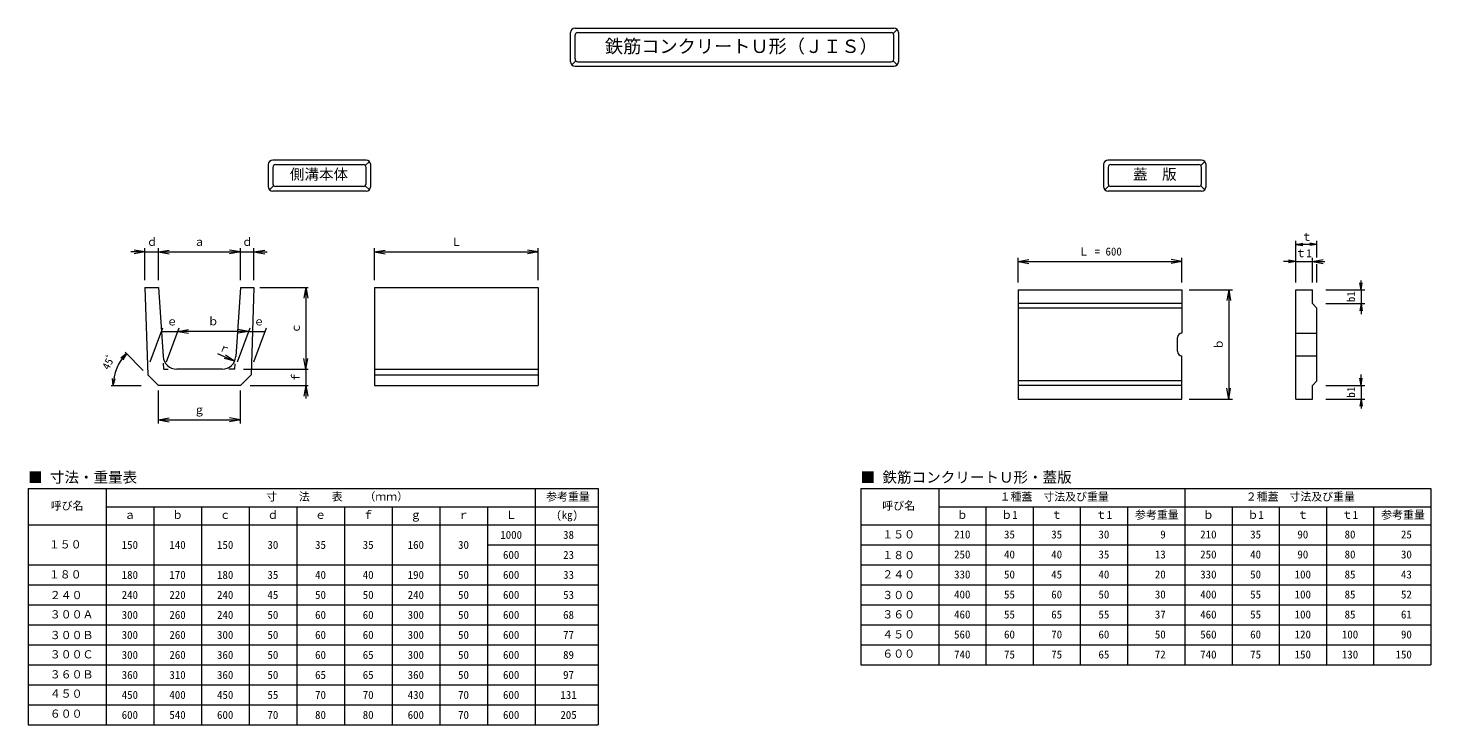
# Model space of a CAD drawing. Units: millimetres, scale not verified. Extents: x 5453 to 20877, y 2727 to 10391.
import ezdxf
from ezdxf.enums import TextEntityAlignment as Align

# ---------------------------------------------------------------- set-up
doc = ezdxf.new("R2010")
doc.units = ezdxf.units.MM
doc.layers.add('0_2', color=7, linetype='Continuous', lineweight=18)
doc.styles.add('ＭＳ ゴシック-5.0-0.0', font='')
doc.styles.get('ＭＳ ゴシック-5.0-0.0').set_extended_font_data('ＭＳ ゴシック-5.0-0.0')

msp = doc.modelspace()

# ---------------------------------------------------------------- linework, layer by layer
at = {"layer": '0_2', "color": 4}
for p, q in [((11417.376, 10020.897), (11417.376, 10340.897)), ((11467.376, 10390.897), (14971.552, 10390.897)), ((11497.376, 10340.897), (14941.552, 10340.897)), ((14962.765, 10332.11), (15006.907, 10376.252)), ((15021.552, 10340.897), (15021.552, 10020.897)), ((11467.376, 10050.897), (11467.376, 10310.897)), ((14971.552, 10050.897), (14971.552, 10310.897)), ((11476.163, 10029.684), (11432.02, 9985.542)), ((14962.765, 10029.684), (15006.907, 9985.542)), ((11467.376, 9970.897), (14971.552, 9970.897)), ((11497.376, 10020.897), (14941.552, 10020.897)), ((8093.968, 8888.512), (8093.968, 8648.512)), ((9169.853, 8938.512), (8143.968, 8938.512)), ((8143.968, 8858.512), (8143.968, 8678.512)), ((8173.968, 8888.512), (9139.853, 8888.512)), ((9161.066, 8879.725), (9205.208, 8923.867)), ((9169.853, 8678.512), (9169.853, 8858.512)), ((9219.853, 8648.512), (9219.853, 8888.512)), ((17278.286, 8888.512), (17278.286, 8648.512)), ((18354.172, 8938.512), (17328.286, 8938.512)), ((17328.286, 8858.512), (17328.286, 8678.512)), ((17358.286, 8888.512), (18324.172, 8888.512)), ((18345.385, 8879.725), (18389.527, 8923.867)), ((18354.172, 8678.512), (18354.172, 8858.512)), ((18404.172, 8648.512), (18404.172, 8888.512)), ((8152.755, 8657.299), (8108.613, 8613.156)), ((9139.853, 8648.512), (8173.968, 8648.512)), ((9161.066, 8657.299), (9205.208, 8613.156)), ((17337.073, 8657.299), (17292.931, 8613.156)), ((18324.172, 8648.512), (17358.286, 8648.512)), ((18345.385, 8657.299), (18389.527, 8613.156)), ((9169.853, 8598.512), (8143.968, 8598.512)), ((18354.172, 8598.512), (17328.286, 8598.512)), ((19390.501, 7591.278), (19390.501, 8052.152)), ((19390.501, 8011.742), (19469.285, 8025.634)), ((19623.834, 8011.742), (19545.049, 8025.634)), ((19623.834, 7867.06), (19623.834, 8052.152)), ((6736.894, 7928.888), (6583.756, 7928.888)), ((6736.894, 7928.888), (6618.717, 7949.726)), ((6736.894, 7928.888), (6618.717, 7908.05)), ((6736.894, 7618.638), (6736.894, 7968.888)), ((6736.894, 7928.888), (6886.894, 7928.888)), ((6886.894, 7618.638), (6886.894, 7968.888)), ((6886.894, 7928.888), (7005.071, 7949.726)), ((6886.894, 7928.888), (7005.071, 7949.726)), ((6886.894, 7928.888), (6906.877, 7928.888)), ((6886.894, 7928.888), (7005.071, 7908.05)), ((6886.894, 7928.888), (7005.071, 7908.05)), ((6886.894, 7928.888), (7786.894, 7928.888)), ((7786.894, 7928.888), (7668.717, 7949.726)), ((7786.894, 7928.888), (7668.717, 7908.05)), ((7786.894, 7618.638), (7786.894, 7968.888)), ((7786.894, 7928.888), (7936.894, 7928.888)), ((7936.894, 7618.638), (7936.894, 7968.888)), ((7936.894, 7928.888), (8055.071, 7949.726)), ((7936.894, 7928.888), (8055.071, 7949.726)), ((7936.894, 7928.888), (8081.455, 7928.888)), ((7936.894, 7928.888), (8055.071, 7908.05)), ((7936.894, 7928.888), (7953.14, 7928.888)), ((7936.894, 7928.888), (8055.071, 7908.05)), ((9262.744, 7618.638), (9262.744, 7968.888)), ((9262.744, 7928.888), (9380.921, 7949.726)), ((9262.744, 7928.888), (9380.921, 7908.05)), ((9262.744, 7928.888), (11062.744, 7928.888)), ((11062.744, 7928.888), (10944.567, 7949.726)), ((11062.744, 7928.888), (10944.567, 7908.05)), ((11062.744, 7618.638), (11062.744, 7968.888)), ((19623.834, 8011.742), (19390.501, 8011.742)), ((19390.501, 8011.742), (19469.285, 7997.85)), ((19623.834, 8011.742), (19545.049, 7997.85)), ((16339.469, 7591.279), (16339.469, 7862.868)), ((16339.469, 7822.868), (16457.646, 7843.706)), ((16339.469, 7822.868), (16457.646, 7802.03)), ((16339.469, 7822.868), (18139.469, 7822.868)), ((18139.469, 7822.868), (18021.292, 7843.706)), ((18139.469, 7822.868), (18021.292, 7802.03)), ((18139.469, 7591.279), (18139.469, 7862.868)), ((19390.501, 7822.868), (19255.879, 7822.868)), ((19390.501, 7822.868), (19311.716, 7836.76)), ((19390.501, 7822.868), (19311.716, 7808.976)), ((19390.501, 7822.868), (19573.834, 7822.868)), ((19573.834, 7591.278), (19573.834, 7862.868)), ((19573.834, 7822.868), (19692.011, 7843.706)), ((19573.834, 7822.868), (19709.107, 7822.868)), ((19573.834, 7822.868), (19692.011, 7802.03)), ((19623.834, 7591.278), (19623.834, 7793.687)), ((20108.712, 7511.278), (20094.82, 7590.062)), ((20108.712, 7511.278), (20108.712, 7614.1)), ((20108.712, 7511.278), (20122.603, 7590.062)), ((8001.208, 7538.638), (8531.466, 7538.638)), ((8507.308, 7540.244), (8486.47, 7422.067)), ((8507.308, 7540.244), (8528.146, 7422.067)), ((8507.308, 7540.244), (8507.308, 6640.244)), ((18219.469, 7511.279), (18694.237, 7511.279)), ((18654.237, 7511.279), (18633.399, 7393.102)), ((18654.237, 7511.279), (18675.075, 7393.102)), ((18654.237, 7511.279), (18654.237, 6311.279)), ((19720.672, 7511.278), (20148.712, 7511.278)), ((20108.712, 7511.278), (20108.712, 7361.278)), ((18139.469, 7361.278), (16339.469, 7361.278)), ((18139.469, 7311.278), (16339.469, 7311.278)), ((19720.672, 7361.278), (20148.712, 7361.278)), ((20108.712, 7361.278), (20094.82, 7282.493)), ((20108.712, 7361.278), (20108.712, 7245.167)), ((20108.712, 7361.278), (20122.603, 7282.493)), ((6796.012, 6718.638), (6933.146, 7095.413)), ((6976.012, 6718.638), (7113.146, 7095.413)), ((7756.012, 6718.638), (7893.146, 7095.413)), ((7936.012, 6718.638), (8073.146, 7095.413)), ((6918.587, 7055.413), (7098.587, 7055.413)), ((7098.587, 7055.413), (7216.764, 7076.25)), ((7098.587, 7055.413), (7216.764, 7034.575)), ((7878.587, 7055.413), (7098.587, 7055.413)), ((7878.587, 7055.413), (7760.41, 7076.25)), ((7878.587, 7055.413), (7760.41, 7034.575)), ((7878.587, 7055.413), (8058.587, 7055.413)), ((6535.456, 6810.076), (6473.763, 6759.145)), ((6535.456, 6810.076), (6494.903, 6741.116)), ((6518.818, 6826.714), (6719.057, 6626.475)), ((7535.636, 6810.917), (7723.985, 6728.517)), ((7723.985, 6728.517), (7624.068, 6794.974)), ((6946.894, 6638.638), (6942.367, 6706.537)), ((6946.894, 6638.638), (6991.874, 6638.638)), ((7723.985, 6728.517), (7607.364, 6756.792)), ((7726.894, 6638.638), (7661.786, 6638.638)), ((7726.894, 6638.638), (7730.739, 6696.308)), ((7822.565, 6638.638), (8531.466, 6638.638)), ((8507.308, 6640.244), (8486.47, 6758.421)), ((8507.308, 6640.244), (8528.146, 6758.421)), ((8507.308, 6640.244), (8507.308, 6460.244)), ((6389.886, 6458.638), (6382.275, 6538.275)), ((6389.886, 6458.638), (6409.972, 6536.075)), ((18139.469, 6511.279), (16339.469, 6511.279)), ((20108.712, 6461.279), (20094.82, 6540.063)), ((20108.712, 6461.279), (20108.712, 6580.718)), ((20108.712, 6461.279), (20122.603, 6540.063)), ((6366.055, 6458.638), (6696.216, 6458.638)), ((6886.894, 6042.604), (6886.894, 6403.911)), ((7786.894, 6042.604), (7786.894, 6403.911)), ((7894.022, 6458.638), (8531.466, 6458.638)), ((8507.308, 6460.244), (8486.47, 6342.067)), ((8507.308, 6460.244), (8486.47, 6342.067)), ((8507.308, 6460.244), (8507.308, 6315.517)), ((8507.308, 6460.244), (8528.146, 6342.067)), ((8507.308, 6460.244), (8507.308, 6458.638)), ((8507.308, 6460.244), (8528.146, 6342.067)), ((18139.469, 6461.279), (16339.469, 6461.279)), ((18654.237, 6311.279), (18633.399, 6429.456)), ((18654.237, 6311.279), (18675.075, 6429.456)), ((19720.672, 6461.279), (20148.712, 6461.279)), ((20108.712, 6461.279), (20108.712, 6311.279)), ((18219.469, 6311.279), (18694.237, 6311.279)), ((19720.672, 6311.279), (20148.712, 6311.279)), ((20108.712, 6311.279), (20094.82, 6232.494)), ((20108.712, 6311.279), (20108.712, 6207.286)), ((20108.712, 6311.279), (20122.603, 6232.494)), ((6886.894, 6082.604), (7005.071, 6103.442)), ((6886.894, 6082.604), (7005.071, 6061.766)), ((6886.894, 6082.604), (7786.894, 6082.604)), ((7786.894, 6082.604), (7668.717, 6103.442)), ((7786.894, 6082.604), (7668.717, 6061.766)), ((11026.715, 5326.761), (11026.715, 2726.761)), ((6310.465, 5126.761), (11722.748, 5126.761)), ((6834.493, 5126.761), (6834.493, 2726.761)), ((7358.521, 5126.761), (7358.521, 2726.761)), ((7882.548, 5126.761), (7882.548, 2726.761)), ((8406.576, 5126.761), (8406.576, 2726.761)), ((8930.604, 5126.761), (8930.604, 2726.761)), ((9454.632, 5126.761), (9454.632, 2726.761)), ((9978.66, 5126.761), (9978.66, 2726.761)), ((10502.687, 5126.761), (10502.687, 2726.761)), ((15464.784, 5126.761), (20877.066, 5126.761)), ((15983.819, 5126.761), (15983.819, 3386.761)), ((16502.854, 5126.761), (16502.854, 3386.761)), ((17021.89, 5126.761), (17021.89, 3386.761)), ((17540.925, 5126.761), (17540.925, 3386.761)), ((18689.96, 5126.761), (18689.96, 3386.761)), ((19208.996, 5126.761), (19208.996, 3386.761)), ((19728.031, 5126.761), (19728.031, 3386.761)), ((20247.066, 5126.761), (20247.066, 3386.761)), ((10502.687, 4706.761), (11722.748, 4706.761)), ((14607.284, 4706.761), (20877.066, 4706.761)), ((5452.965, 4486.761), (11722.748, 4486.761)), ((14607.284, 4486.761), (20877.066, 4486.761)), ((5452.965, 4266.761), (11722.748, 4266.761)), ((14607.284, 4266.761), (20877.066, 4266.761)), ((14607.284, 4046.761), (20877.066, 4046.761)), ((5452.965, 3826.761), (11722.748, 3826.761)), ((14607.284, 3826.761), (20877.066, 3826.761)), ((5452.965, 3606.761), (11722.748, 3606.761)), ((14607.284, 3606.761), (20877.066, 3606.761)), ((5452.965, 3166.761), (11722.748, 3166.761)), ((5452.965, 2946.761), (11722.748, 2946.761))]:
    msp.add_line(p, q, dxfattribs=at)
at = {"layer": '0_2', "color": 2}
for p, q in [((6736.894, 7538.638), (6886.894, 7538.638)), ((6736.894, 7538.638), (6768.963, 6576.569)), ((6886.894, 7538.638), (6937.559, 6778.66)), ((7786.894, 7538.638), (7736.229, 6778.66)), ((7786.894, 7538.638), (7936.894, 7538.638)), ((7936.894, 7538.638), (7904.825, 6576.569)), ((9262.744, 7538.638), (11062.744, 7538.638)), ((9262.744, 7538.638), (9262.744, 6458.638)), ((11062.744, 7538.638), (11062.744, 6458.638)), ((16339.469, 7511.279), (18139.469, 7511.279)), ((16339.469, 7511.279), (16339.469, 6311.279)), ((18139.469, 7511.279), (18139.469, 7036.279)), ((19390.501, 7511.278), (19573.834, 7511.278)), ((19390.501, 6311.279), (19390.501, 7511.278)), ((19573.834, 7361.278), (19573.834, 7511.278)), ((19573.834, 7361.278), (19623.834, 7311.278)), ((19623.834, 6511.279), (19623.834, 7311.278)), ((18089.469, 6836.279), (18089.469, 6986.279)), ((19390.501, 7036.279), (19623.834, 7036.279)), ((7586.561, 6638.638), (7087.227, 6638.638)), ((9262.744, 6638.638), (11062.744, 6638.638)), ((18139.469, 6311.279), (18139.469, 6786.279)), ((19390.501, 6786.279), (19623.834, 6786.279)), ((6886.894, 6458.638), (6768.963, 6576.569)), ((7786.894, 6458.638), (7904.825, 6576.569)), ((9262.744, 6576.569), (11062.744, 6576.569)), ((19623.834, 6511.279), (19573.834, 6461.279)), ((7786.894, 6458.638), (6886.894, 6458.638)), ((9262.744, 6458.638), (11062.744, 6458.638)), ((19573.834, 6311.279), (19573.834, 6461.279)), ((16339.469, 6311.279), (18139.469, 6311.279)), ((19390.501, 6311.279), (19573.834, 6311.279)), ((5452.965, 5326.761), (11722.748, 5326.761)), ((5452.965, 5326.761), (5452.965, 2726.761)), ((6310.465, 5326.761), (6310.465, 2726.761)), ((11722.748, 5326.761), (11722.748, 2726.761)), ((14607.284, 5326.761), (14607.284, 3386.761)), ((14607.284, 5326.761), (20877.066, 5326.761)), ((15464.784, 5326.761), (15464.784, 3386.761)), ((18170.925, 5326.761), (18170.925, 3386.761)), ((20877.066, 5326.761), (20877.066, 3386.761)), ((5452.965, 4926.761), (11722.748, 4926.761)), ((14607.284, 4926.761), (20877.066, 4926.761)), ((5452.965, 4046.761), (11722.748, 4046.761)), ((5452.965, 3386.761), (11722.748, 3386.761)), ((14607.284, 3386.761), (20877.066, 3386.761)), ((5452.965, 2726.761), (11722.748, 2726.761))]:
    msp.add_line(p, q, dxfattribs=at)
at = {"layer": '0_2', "color": 4}
for centre, radius, start, end in [((11467.376, 10340.897), 50, 90, 180), ((11497.376, 10310.897), 30, 90, 180), ((14941.552, 10310.897), 30, 0, 90), ((14971.552, 10340.897), 50, 0, 90), ((11497.376, 10050.897), 30, 180, 270), ((14941.552, 10050.897), 30, 270, 0), ((11467.376, 10020.897), 50, 180, 270), ((14971.552, 10020.897), 50, 270, 0), ((8143.968, 8888.512), 50, 90, 180), ((8173.968, 8858.512), 30, 90, 180), ((9139.853, 8858.512), 30, 0, 90), ((9169.853, 8888.512), 50, 0, 90), ((17328.286, 8888.512), 50, 90, 180), ((17358.286, 8858.512), 30, 90, 180), ((18324.172, 8858.512), 30, 0, 90), ((18354.172, 8888.512), 50, 0, 90), ((8143.968, 8648.512), 50, 180, 270), ((8173.968, 8678.512), 30, 180, 270), ((9139.853, 8678.512), 30, 270, 0), ((9169.853, 8648.512), 50, 270, 0), ((17328.286, 8648.512), 50, 180, 270), ((17358.286, 8678.512), 30, 180, 270), ((18324.172, 8678.512), 30, 270, 0), ((18354.172, 8648.512), 50, 270, 0), ((6886.894, 6458.638), 497.008, 135, 180)]:
    msp.add_arc(centre, radius, start, end, dxfattribs=at)
at = {"layer": '0_2', "color": 2}
for centre, radius, start, end in [((18139.469, 6986.279), 50, 90, 180), ((18139.469, 6836.279), 50, 180, 270), ((7087.227, 6788.638), 150, 183.81407, 270), ((7586.561, 6788.638), 150, 270, 356.18593)]:
    msp.add_arc(centre, radius, start, end, dxfattribs=at)

# ---------------------------------------------------------------- texts
at = {"layer": '0_2', "style": 'ＭＳ ゴシック-5.0-0.0'}
for s, height, p in [('鉄筋コンクリートＵ形（ＪＩＳ）', 146.6, (11795.127, 10073.074)), ('側溝本体', 117.3, (8331.393, 8688.407)), ('蓋\u3000版', 117.3, (17601.267, 8688.39)), ('ｄ', 87.98, (6756.877, 7968.888)), ('ａ', 87.98, (7276.894, 7968.888)), ('ｄ', 87.98, (7803.14, 7968.888)), ('Ｌ', 87.98, (10102.744, 7968.888)), ('ｔ', 87.98, (19450.706, 8024.85)), ('Ｌ = 600', 87.98, (16999.469, 7862.868)), ('ｔ1', 87.98, (19386.903, 7844.729)), ('ｅ', 87.98, (6976.535, 7094.119)), ('ｂ', 87.98, (7428.587, 7095.413)), ('ｅ', 87.98, (7932.276, 7094.119)), ('ｇ', 87.98, (7276.894, 6122.604)), ('■ 寸法・重量表', 117.3, (5452.994, 5356.746)), ('■ 鉄筋コンクリートＵ形・蓋版', 117.3, (14607.411, 5356.763)), ('寸\u3000\u3000法\u3000\u3000表\u3000\u3000（ｍｍ）', 87.98, (8071.009, 5166.793)), ('参考重量', 87.98, (11149.031, 5166.793)), ('１種蓋\u3000寸法及び重量', 87.98, (16135.15, 5166.772)), ('２種蓋\u3000寸法及び重量', 87.98, (18841.292, 5166.772)), ('呼び名', 87.98, (5701.815, 5066.802)), ('ｆ', 87.98, (9132.618, 4966.793)), ('(kg)', 87.98, (11260.217, 4966.793)), ('呼び名', 87.98, (14845.27, 5066.781)), ('参考重量', 87.98, (17623.898, 4966.773)), ('参考重量', 87.98, (20330.04, 4966.773)), ('ａ', 87.98, (6512.479, 4966.793)), ('ｂ', 87.98, (7036.507, 4966.793)), ('ｃ', 87.98, (7560.535, 4966.793)), ('ｄ', 87.98, (8084.562, 4966.793)), ('ｅ', 87.98, (8608.59, 4966.793)), ('ｇ', 87.98, (9656.646, 4966.793)), ('ｒ', 87.98, (10180.673, 4966.793)), ('Ｌ', 87.98, (10704.701, 4966.793)), ('ｂ', 87.98, (15664.301, 4966.772)), ('ｂ1', 87.98, (16153.337, 4966.772)), ('ｔ', 87.98, (16702.372, 4966.773)), ('ｔ1', 87.98, (17191.407, 4966.773)), ('ｂ', 87.98, (18370.443, 4966.772)), ('ｂ1', 87.98, (18859.478, 4966.772)), ('ｔ', 87.98, (19408.513, 4966.773)), ('ｔ1', 87.98, (19897.549, 4966.773)), ('1000', 87.98, (10644.701, 4746.793)), ('38', 87.98, (11335.558, 4746.793)), ('１５０', 87.98, (14845.27, 4751.301)), ('210', 87.98, (15634.301, 4751.301)), ('35', 87.98, (16183.337, 4751.301)), ('35', 87.98, (16702.372, 4751.301)), ('30', 87.98, (17221.407, 4751.301)), ('9', 87.98, (17901.407, 4751.301)), ('210', 87.98, (18340.443, 4751.301)), ('35', 87.98, (18889.478, 4751.301)), ('90', 87.98, (19408.513, 4751.301)), ('80', 87.98, (19927.549, 4751.301)), ('25', 87.98, (20547.549, 4751.301)), ('１５０', 87.98, (5681.819, 4641.322)), ('150', 87.98, (6482.479, 4636.793)), ('140', 87.98, (7006.507, 4636.793)), ('150', 87.98, (7530.535, 4636.793)), ('30', 87.98, (8084.562, 4636.793)), ('35', 87.98, (8608.59, 4636.793)), ('35', 87.98, (9132.618, 4636.793)), ('160', 87.98, (9626.646, 4636.793)), ('30', 87.98, (10180.673, 4636.793)), ('600', 87.98, (10674.701, 4526.793)), ('23', 87.98, (11335.558, 4526.793)), ('１８０', 87.98, (14845.27, 4523.852)), ('250', 87.98, (15634.301, 4531.301)), ('40', 87.98, (16183.337, 4531.301)), ('40', 87.98, (16702.372, 4531.301)), ('35', 87.98, (17221.407, 4531.301)), ('13', 87.98, (17841.407, 4531.301)), ('250', 87.98, (18340.443, 4531.301)), ('40', 87.98, (18889.478, 4531.301)), ('90', 87.98, (19408.513, 4531.301)), ('80', 87.98, (19927.549, 4531.301)), ('30', 87.98, (20547.549, 4531.301)), ('１８０', 87.98, (5681.819, 4311.322)), ('180', 87.98, (6482.479, 4306.793)), ('170', 87.98, (7006.507, 4306.793)), ('180', 87.98, (7530.535, 4306.793)), ('35', 87.98, (8084.562, 4306.793)), ('40', 87.98, (8608.59, 4306.793)), ('40', 87.98, (9132.618, 4306.793)), ('190', 87.98, (9626.646, 4306.793)), ('50', 87.98, (10180.673, 4306.793)), ('600', 87.98, (10674.701, 4306.793)), ('33', 87.98, (11335.558, 4306.793)), ('２４０', 87.98, (14845.27, 4311.566)), ('330', 87.98, (15634.301, 4311.301)), ('50', 87.98, (16183.337, 4311.301)), ('45', 87.98, (16702.372, 4311.301)), ('40', 87.98, (17221.407, 4311.301)), ('20', 87.98, (17841.407, 4311.301)), ('330', 87.98, (18340.443, 4311.301)), ('50', 87.98, (18889.478, 4311.301)), ('100', 87.98, (19378.513, 4311.301)), ('85', 87.98, (19927.549, 4311.301)), ('43', 87.98, (20547.549, 4311.301)), ('２４０', 87.98, (5691.819, 4083.873)), ('240', 87.98, (6482.479, 4086.793)), ('220', 87.98, (7006.507, 4086.793)), ('240', 87.98, (7530.535, 4086.793)), ('45', 87.98, (8084.562, 4086.793)), ('50', 87.98, (8608.59, 4086.793)), ('50', 87.98, (9132.618, 4086.793)), ('240', 87.98, (9626.646, 4086.793)), ('50', 87.98, (10180.673, 4086.793)), ('600', 87.98, (10674.701, 4086.793)), ('53', 87.98, (11335.558, 4086.793)), ('３００', 87.98, (14845.27, 4084.119)), ('400', 87.98, (15634.301, 4091.301)), ('55', 87.98, (16183.337, 4091.301)), ('60', 87.98, (16702.372, 4091.301)), ('50', 87.98, (17221.407, 4091.301)), ('30', 87.98, (17841.407, 4091.301)), ('400', 87.98, (18340.443, 4091.301)), ('55', 87.98, (18889.478, 4091.301)), ('100', 87.98, (19378.513, 4091.301)), ('85', 87.98, (19927.549, 4091.301)), ('52', 87.98, (20547.549, 4091.301)), ('３００Ａ', 87.98, (5691.819, 3871.588)), ('300', 87.98, (6482.479, 3866.793)), ('260', 87.98, (7006.507, 3866.793)), ('240', 87.98, (7530.535, 3866.793)), ('50', 87.98, (8084.562, 3866.793)), ('60', 87.98, (8608.59, 3866.793)), ('60', 87.98, (9132.618, 3866.793)), ('300', 87.98, (9626.646, 3866.793)), ('50', 87.98, (10180.673, 3866.793)), ('600', 87.98, (10674.701, 3866.793)), ('68', 87.98, (11335.558, 3866.793)), ('３６０', 87.98, (14845.27, 3871.834)), ('460', 87.98, (15634.301, 3871.301)), ('55', 87.98, (16183.337, 3871.301)), ('65', 87.98, (16702.372, 3871.301)), ('55', 87.98, (17221.407, 3871.301)), ('37', 87.98, (17841.407, 3871.301)), ('460', 87.98, (18340.443, 3871.301)), ('55', 87.98, (18889.478, 3871.301)), ('100', 87.98, (19378.513, 3871.301)), ('85', 87.98, (19927.549, 3871.301)), ('61', 87.98, (20547.549, 3871.301)), ('３００Ｂ', 87.98, (5691.819, 3644.14)), ('300', 87.98, (6482.479, 3646.793)), ('260', 87.98, (7006.507, 3646.793)), ('300', 87.98, (7530.535, 3646.793)), ('50', 87.98, (8084.562, 3646.793)), ('60', 87.98, (8608.59, 3646.793)), ('60', 87.98, (9132.618, 3646.793)), ('300', 87.98, (9626.646, 3646.793)), ('50', 87.98, (10180.673, 3646.793)), ('600', 87.98, (10674.701, 3646.793)), ('77', 87.98, (11335.558, 3646.793)), ('４５０', 87.98, (14845.27, 3651.967)), ('560', 87.98, (15634.301, 3651.301)), ('60', 87.98, (16183.337, 3651.301)), ('70', 87.98, (16702.372, 3651.301)), ('60', 87.98, (17221.407, 3651.301)), ('50', 87.98, (17841.407, 3651.301)), ('560', 87.98, (18340.443, 3651.301)), ('60', 87.98, (18889.478, 3651.301)), ('120', 87.98, (19378.513, 3651.301)), ('100', 87.98, (19897.549, 3651.301)), ('90', 87.98, (20547.549, 3651.301)), ('３００Ｃ', 87.98, (5691.819, 3431.855)), ('６００', 87.98, (14845.27, 3439.682)), ('300', 87.98, (6482.479, 3426.793)), ('260', 87.98, (7006.507, 3426.793)), ('360', 87.98, (7530.535, 3426.793)), ('50', 87.98, (8084.562, 3426.793)), ('60', 87.98, (8608.59, 3426.793)), ('65', 87.98, (9132.618, 3426.793)), ('300', 87.98, (9626.646, 3426.793)), ('50', 87.98, (10180.673, 3426.793)), ('600', 87.98, (10674.701, 3426.793)), ('89', 87.98, (11335.558, 3426.793)), ('740', 87.98, (15634.301, 3431.301)), ('75', 87.98, (16183.337, 3431.301)), ('75', 87.98, (16702.372, 3431.301)), ('65', 87.98, (17221.407, 3431.301)), ('72', 87.98, (17841.407, 3431.301)), ('740', 87.98, (18340.443, 3431.301)), ('75', 87.98, (18889.478, 3431.301)), ('150', 87.98, (19378.513, 3431.301)), ('130', 87.98, (19897.549, 3431.301)), ('150', 87.98, (20487.549, 3431.301)), ('３６０Ｂ', 87.98, (5691.819, 3211.988)), ('360', 87.98, (6482.479, 3206.793)), ('310', 87.98, (7006.507, 3206.793)), ('360', 87.98, (7530.535, 3206.793)), ('50', 87.98, (8084.562, 3206.793)), ('65', 87.98, (8608.59, 3206.793)), ('65', 87.98, (9132.618, 3206.793)), ('360', 87.98, (9626.646, 3206.793)), ('50', 87.98, (10180.673, 3206.793)), ('600', 87.98, (10674.701, 3206.793)), ('97', 87.98, (11335.558, 3206.793)), ('４５０', 87.98, (5691.819, 2999.703)), ('450', 87.98, (6482.479, 2986.793)), ('400', 87.98, (7006.507, 2986.793)), ('450', 87.98, (7530.535, 2986.793)), ('55', 87.98, (8084.562, 2986.793)), ('70', 87.98, (8608.59, 2986.793)), ('70', 87.98, (9132.618, 2986.793)), ('430', 87.98, (9626.646, 2986.793)), ('70', 87.98, (10180.673, 2986.793)), ('600', 87.98, (10674.701, 2986.793)), ('131', 87.98, (11305.558, 2986.793)), ('６００', 87.98, (5691.819, 2779.703)), ('600', 87.98, (6482.479, 2766.793)), ('540', 87.98, (7006.507, 2766.793)), ('600', 87.98, (7530.535, 2766.793)), ('70', 87.98, (8084.562, 2766.793)), ('80', 87.98, (8608.59, 2766.793)), ('80', 87.98, (9132.618, 2766.793)), ('600', 87.98, (9626.646, 2766.793)), ('70', 87.98, (10180.673, 2766.793)), ('600', 87.98, (10674.701, 2766.793)), ('205', 87.98, (11305.558, 2766.793))]:
    msp.add_text(s, height=height, dxfattribs=at).set_placement(p, align=Align.BOTTOM_LEFT)
for s, rotation, p in [('b1', 90, (20068.726, 7376.291)), ('ｃ', 90, (8467.308, 7030.244)), ('ｂ', 90, (18614.237, 6851.279)), ('45ﾟ', 63.994, (6364.805, 6613.218)), ('ｒ', 336.371, (7531.375, 6826.551)), ('ｆ', 90, (8467.308, 6488.638)), ('b1', 90, (20068.726, 6326.287))]:
    msp.add_text(s, height=87.98, rotation=rotation, dxfattribs=at).set_placement(p, align=Align.BOTTOM_LEFT)

doc.saveas('drawing.dxf')
